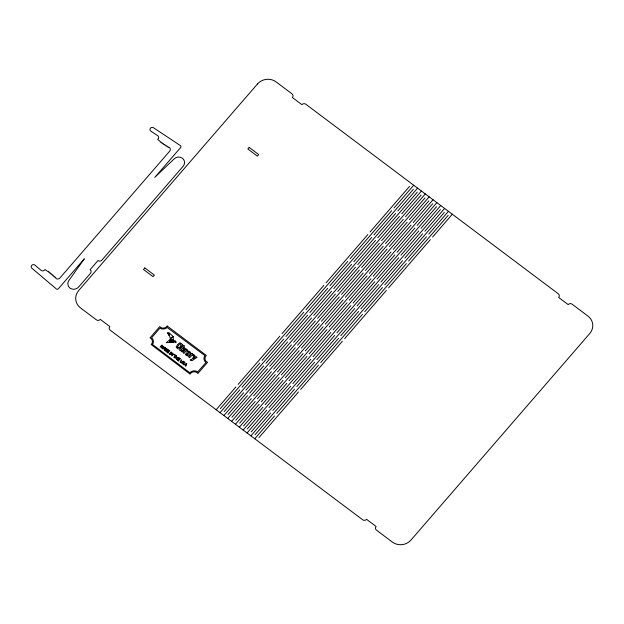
<?xml version="1.0" encoding="UTF-8"?>
<svg xmlns="http://www.w3.org/2000/svg" width="624" height="624" viewBox="0 0 624 624"><rect width="100%" height="100%" fill="white"/><g stroke="black" fill="none" stroke-linecap="round" stroke-linejoin="round"><path stroke-width="0.94" d="M161.842 345.634L161.304 347.935L163.387 346.687L162.178 348.59L163.925 346.577L163.519 346.265L161.437 347.521L162.31 345.353L161.905 345.049L160.157 347.069L161.897 345.571M216.169 409.773L235.903 386.974M238.157 384.376L279.88 336.172M282.126 333.575L323.848 285.379M326.095 282.781L367.817 234.585M370.063 231.988L409.531 186.389M220.35 408.626L259.818 363.02M262.072 360.422L303.794 312.226M306.041 309.629L347.763 261.433M350.009 258.835L391.732 210.631M393.978 208.034L413.712 185.242M220.03 412.667L239.764 389.867M242.011 387.27L283.733 339.074M285.987 336.476L327.709 288.28M329.956 285.683L371.678 237.479M373.924 234.881L413.392 189.29M224.211 411.52L263.679 365.921M265.933 363.324L307.655 315.128M309.902 312.53L351.624 264.326M353.87 261.729L395.593 213.533M397.839 210.935L417.573 188.136M223.891 415.568L243.625 392.769M245.872 390.172L287.594 341.975M289.848 339.378L331.57 291.174M333.817 288.577L375.539 240.38M377.785 237.783L417.253 192.184M228.072 414.422L267.54 368.823M269.794 366.226L311.516 318.022M313.763 315.424L355.485 267.228M357.731 264.631L399.454 216.434M401.7 213.837L421.434 191.038M227.752 418.47L247.486 395.671M249.733 393.073L291.455 344.869M293.709 342.272L335.431 294.076M337.678 291.478L379.4 243.282M381.646 240.685L421.114 195.086M231.925 417.323L271.401 371.717M273.647 369.119L315.37 320.923M317.624 318.326L359.346 270.13M361.592 267.532L403.315 219.328M405.561 216.731L425.295 193.939M231.613 421.364L251.347 398.564M253.594 395.967L295.316 347.771M297.57 345.173L339.292 296.977M341.539 294.38L383.261 246.176M385.507 243.578L424.975 197.98M235.786 420.217L275.262 374.618M277.508 372.021L319.231 323.825M321.485 321.227L363.207 273.023M365.453 270.426L407.176 222.23M409.422 219.632L429.156 196.833M235.474 424.265L255.208 401.466M257.455 398.869L299.177 350.672M301.431 348.075L343.153 299.871M345.4 297.274L387.122 249.077M389.368 246.48L428.836 200.881M239.647 423.119L279.123 377.52M281.369 374.923L323.092 326.719M325.346 324.121L367.068 275.925M369.314 273.328L411.037 225.124M413.283 222.526L433.017 199.735M239.335 427.167L259.069 404.368M261.316 401.77L303.038 353.566M305.284 350.969L347.006 302.773M349.261 300.175L390.983 251.971M393.229 249.374L432.697 203.783M243.508 426.02L282.984 380.414M285.23 377.816L326.953 329.62M329.207 327.023L370.929 278.819M373.175 276.221L414.898 228.025M417.144 225.428L436.878 202.636M243.196 430.061L262.93 407.261M265.177 404.664L306.899 356.468M309.145 353.87L350.867 305.666M353.122 303.069L394.844 254.873M397.09 252.275L436.558 206.677M247.369 428.914L286.845 383.315M289.091 380.718L330.814 332.514M333.068 329.917L374.79 281.72M377.036 279.123L418.759 230.927M421.005 228.329L440.739 205.53M247.057 432.962L266.791 410.163M269.038 407.566L310.76 359.362M313.006 356.764L354.728 308.568M356.983 305.971L398.705 257.774M400.951 255.177L440.419 209.578M251.23 431.816L290.706 386.209M292.952 383.612L334.675 335.416M336.921 332.818L378.643 284.622M380.897 282.025L422.62 233.821M424.866 231.223L444.6 208.432M250.91 435.864L270.652 413.057M272.899 410.459L314.621 362.263M316.867 359.666L358.589 311.47M360.844 308.872L402.566 260.668M404.812 258.071L444.28 212.48M255.091 434.71L294.567 389.111M296.813 386.513L338.536 338.317M340.782 335.72L382.504 287.516M384.758 284.918L426.481 236.722M428.727 234.125L448.461 211.333M254.771 438.758L274.513 415.958M276.76 413.361L318.482 365.165M320.728 362.567L362.45 314.363M364.705 311.766L406.427 263.57M408.673 260.972L448.141 215.374M258.952 437.611L298.428 392.012M300.674 389.415L342.397 341.211M344.643 338.614L386.365 290.417M388.619 287.82L430.342 239.624M432.588 237.026L452.322 214.227M182.536 363.262C183.799 365.079 183.791 363.035 183.136 362.045A0.913 0.85 -9.8 0 1 183.308 361.858C184.509 360.773 185.406 363.815 184.564 362.716C183.16 360.984 183.776 363.074 184.096 364.01A0.928 0.866 -9.8 0 1 183.893 364.221L182.286 363.667A0.866 0.803 -9.8 0 1 182.2 363.41A0.788 0.733 -9.8 0 1 182.224 363.051L182.419 362.716L182.536 363.262M186.818 354.401L186.966 354.76A0.858 0.796 -9.8 0 0 187.333 354.916C189.446 354.806 187.691 352.607 186.818 354.401M181.288 350.08C184.135 352.303 184.493 344.331 181.288 350.08M185.624 354.237L185.617 354.346A1.006 0.944 -9.8 0 0 185.749 354.799C187.933 356.476 188.893 356.795 190.702 353.106A0.983 0.913 -9.8 0 0 190.694 352.724L190.234 352.022A4.165 3.884 -9.8 0 0 189.727 351.608L188.713 351.242A1.186 1.108 -9.8 0 0 188.276 351.312C186.42 351.702 193.128 353.972 187.021 352.786A1.069 0.998 -9.8 0 0 186.677 352.872L185.624 354.237M177.442 347.1C181.81 349.924 182.052 338.684 177.442 347.1M184.993 348.605L183.784 350.672L182.122 351.757A1.115 1.037 -9.8 0 1 181.646 351.702L180.749 350.345L180.406 350.711L179.478 350.017L183.62 345.22L184.595 345.953L183.284 347.467L183.776 347.404A1.069 0.998 -9.8 0 1 184.205 347.498L184.837 348.028A1.115 1.037 -9.8 0 1 184.985 348.449L184.993 348.605M167.614 349.822L166.296 351.257A0.944 0.881 -9.8 0 1 165.851 351.242L164.58 350.392L166.327 348.371L167.45 349.292A1.014 0.944 -9.8 0 1 167.606 349.705L167.614 349.822M167.248 349.791L166.304 350.906L165.071 350.384L166.421 348.824L167.248 349.791M182.278 344.955L180.976 347.194L178.909 348.855A1.583 1.474 -9.8 0 1 178.058 348.871L176.42 347.638A1.583 1.474 -9.8 0 1 176.257 346.858L177.559 344.627L179.626 342.966A1.583 1.474 -9.8 0 1 180.484 342.943L182.122 344.175A1.583 1.474 -9.8 0 1 182.286 344.955M170.329 339.69L170.024 342.124L173.48 342.662L171.046 341.539L170.329 339.69M171.959 353.239L171.959 355.93L173.706 353.909L172.006 355.345L172.021 352.654L170.274 354.674L171.959 353.239M170.04 339.76L169.689 342.35L170.266 342.428L166.171 342.685L170.04 339.76M180.617 361.772L181.475 362.474L183.308 361.124L181.592 362.801A0.835 0.772 -9.8 0 1 181.21 362.817L180.305 362.138A0.835 0.772 -9.8 0 1 180.242 361.787L181.639 359.869L180.617 361.772M165.313 347.615L164.33 350.204L164.323 349.206L163.488 348.582L162.443 348.785L165.313 347.615M186.709 363.683L185.726 366.272L185.718 365.274L184.883 364.642L183.838 364.853L186.709 363.683M164.876 347.779L164.424 348.91L163.761 348.418L164.876 347.779M186.272 363.847L185.819 364.978L185.164 364.486L186.272 363.847M194.025 354.986C193.44 357.965 192.075 359.689 190.164 359.993L192.013 360.68L197.075 357.279L196.108 356.546L193.44 358.66L195.039 355.742L194.025 354.986M167.177 326.024L167.006 326.274A4.586 4.274 -9.8 0 1 159.744 326.633L150.033 337.857A4.586 4.282 -9.8 0 1 151.203 344.549L190.102 374.127A4.579 4.267 -9.8 0 1 197.301 372.84A4.415 4.118 -9.8 0 1 197.909 373.487L207.574 362.318A4.579 4.267 -9.8 0 1 206.326 355.415L167.177 326.024M84.24 258.89L68.905 280.504A6.193 5.772 -9.8 0 0 69.716 287.859L70.325 288.311A6.193 5.772 -9.8 0 0 78.593 287.048L90.488 273.312A2.785 2.597 -9.8 0 0 90.113 269.662L97.984 260.567A2.785 2.597 -9.8 0 0 101.899 260.13L183.136 166.28A6.193 5.772 -9.8 0 0 182.692 158.48L182.114 158.02A6.193 5.772 -9.8 0 0 174.221 158.839L154.791 177.38L180.664 147.49A1.396 1.295 -9.8 0 0 180.461 145.642L153.598 127.826A2.215 2.067 -9.8 0 0 150.485 128.177A2.215 2.067 -9.8 0 0 150.782 131.079L157.615 135.619A2.473 2.309 -9.8 0 1 158.2 138.778L157.646 139.425L160.173 141.414L160.321 142.319L161.288 142.155L161.444 143.06L162.412 142.896L162.56 143.801L163.535 143.645L163.683 144.55L164.658 144.386L164.806 145.291L165.781 145.127L165.929 146.032L166.897 145.876L167.053 146.78L168.02 146.617L168.176 147.521L169.205 147.404A2.785 2.597 -9.8 0 1 169.712 151.148L59.881 278.023A2.785 2.597 -9.8 0 1 55.84 278.366L55.747 277.399L54.764 277.454L54.733 276.533L53.75 276.588L53.711 275.668L52.728 275.73L52.697 274.81L51.714 274.864L51.675 273.944L50.692 273.998L50.661 273.078L49.678 273.14L49.639 272.22L48.656 272.275L48.617 271.354L47.642 271.409L45.022 269.537L44.117 270.449A2.473 2.309 -9.8 0 1 41.02 270.317L34.811 265.052A2.215 2.067 -9.8 0 0 31.699 265.403A2.215 2.067 -9.8 0 0 31.996 268.304L56.347 288.943A1.396 1.295 -9.8 0 0 58.367 288.779L84.24 258.89M152.49 344.448L189.883 372.801A5.546 5.171 -9.8 0 1 197.683 371.927L205.982 362.489A5.546 5.171 -9.8 0 1 204.898 355.633L167.177 327.475A5.546 5.171 -9.8 0 1 159.994 328.099L151.624 337.763A5.546 5.171 -9.8 0 1 152.49 344.448M257.47 83.99L78.718 290.495A13.268 12.371 -9.8 0 0 80.496 307.897L96.385 319.831A2.785 2.597 -9.8 0 0 100.3 319.394L109.832 326.555A2.785 2.597 -9.8 0 0 110.206 330.205L362.669 519.776A2.785 2.597 -9.8 0 0 366.584 519.34L376.116 526.492A2.785 2.597 -9.8 0 0 376.483 530.15L392.379 542.084A13.268 12.371 -9.8 0 0 411.021 540.01L589.766 333.505A13.268 12.371 -9.8 0 0 587.987 316.103L572.099 304.169A2.785 2.597 -9.8 0 0 568.183 304.606L558.659 297.445A2.785 2.597 -9.8 0 0 558.285 293.795L305.822 104.224A2.785 2.597 -9.8 0 0 301.907 104.66L292.375 97.508A2.785 2.597 -9.8 0 0 292.001 93.85L276.112 81.916A13.268 12.371 -9.8 0 0 257.47 83.99M144.846 267.93L143.497 269.49L153.028 276.65L154.378 275.09L144.846 267.93M249.179 147.412L247.829 148.972L257.353 156.125L258.703 154.565L249.179 147.412M168.418 349.947L166.67 351.967L168.238 353.137L167.154 351.928L167.747 351.242L168.925 352.123L167.95 351.008L168.48 350.399L169.954 351.101L168.418 349.947M171.311 352.115L169.564 354.136L171.311 352.115M174.697 354.658L175.204 355.438L173.948 357.427L175.492 355.649L176.42 355.953L174.697 354.658M176.701 356.164L174.954 358.184L176.054 357.451L177.154 358.277L176.631 359.44L178.378 357.427L177.364 358.043L176.264 357.217L176.701 356.164M186.116 349.05L182.988 352.654L183.963 353.387L186.085 351.008L187.411 351.343L187.863 350.22A1.076 1.006 -9.8 0 0 187.364 350.087L186.631 350.228L187.044 349.744L186.116 349.05M178.924 357.833L177.177 359.853L178.737 361.023L177.661 359.814L178.253 359.128L179.431 360.009L178.456 358.901L178.987 358.285L180.461 358.987L178.924 357.833M191.849 353.348L188.721 356.959L189.688 357.685L191.81 355.306L193.136 355.649L193.588 354.518A1.076 1.006 -9.8 0 0 193.089 354.385L192.356 354.526L192.777 354.042L191.849 353.348M173.059 336.414L170.266 338.543L168.558 332.381L173.059 336.414M173.183 336.679L170.344 338.824L170.563 339.378L173.308 340.002L173.183 336.679M175.75 341.406L175.141 341.827L175.984 342.802L175.75 341.406M175.679 341.211L173.854 342.42L173.612 340.345L175.679 341.211M173.355 340.322L170.695 339.721L171.382 341.328L173.503 342.342L173.355 340.322M168.613 333.879L167.365 332.764L169.127 335.517L168.613 333.879"/></g></svg>
